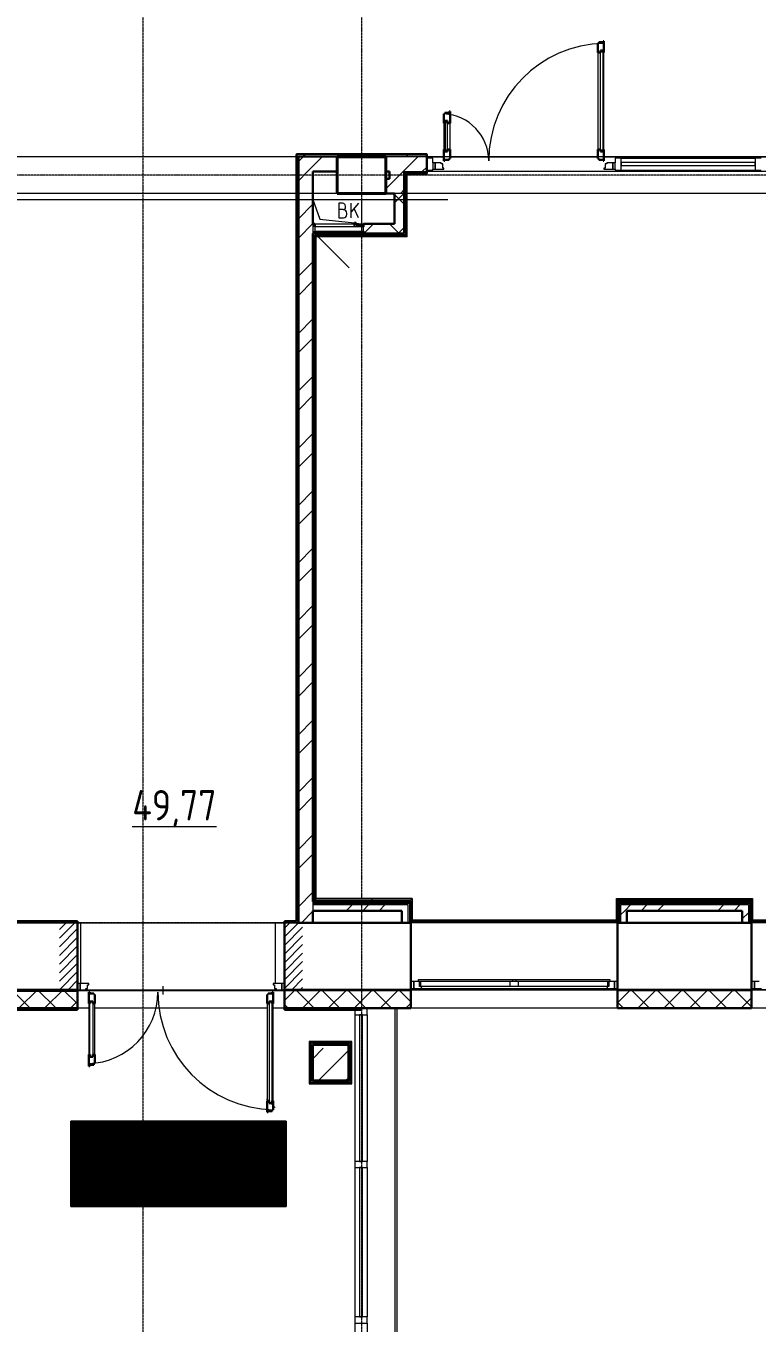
# Model space of a CAD drawing. Header units: millimetres. Extents: x -215207 to 92095, y -30385 to 123050.
# Drawn here: x -172845 to -166833, y -18851 to -8182 of the extents above; entities that cross this region are included whole.
import ezdxf

# ---------------------------------------------------------------- set-up
doc = ezdxf.new("R2010")
doc.units = ezdxf.units.MM
for name, pattern in [('ADSK_Линия сетки', [25, 20, -2.5, 0, -2.5]), ('ADSK_Невидимые', [5, 3, -2]), ('ADSK_Сверху', [4.5, 3, -1.5]), ('ADSK_Штриховая_ш2 п1_5', [4.5, 3, -1.5]), ('ADSK_Штриховая_ш3 п1_5', [4.5, 3, -1.5])]:
    doc.linetypes.add(name, pattern=pattern)
for name, color, linetype, lineweight in [('_ Окна', 7, 'Continuous', 9), ('Витраж', 7, 'Continuous', 9), ('Двери', 7, 'Continuous', 9), ('Лестницы', 7, 'Continuous', 9), ('Линии', 7, 'Continuous', 9), ('Марки помещений', 7, 'Continuous', 20), ('Несущие колонны', 7, 'Continuous', 20), ('Обобщенные модели', 7, 'Continuous', 20), ('Оборудование', 7, 'Continuous', 20), ('Ограждение', 7, 'Continuous', 9), ('Окна', 7, 'Continuous', 9), ('Оси', 7, 'Continuous', 9), ('Панели витража', 7, 'Continuous', 9), ('Перекрытие', 7, 'Continuous', 20), ('Стены внутренние', 7, 'Continuous', 20), ('Стены наружные', 7, 'Continuous', 20), ('Стены штриховка', 7, 'Continuous', 9)]:
    doc.layers.add(name, color=color, linetype=linetype, lineweight=lineweight)
doc.layers.add('Двери открывание', color=7, linetype='Continuous', lineweight=9, true_color=0xc0c0c0)
doc.styles.add('GOST Common_3', font='GOST_Common.ttf', dxfattribs={"width": 0.9, "height": 2.5})

# ---------------------------------------------------------------- blocks, each defined once
blk = doc.blocks.new('1 этаж 21082025')
at = {"lineweight": 18}
for p, q in [((29450, -41050), (29507, -41211)), ((29450, -41050), (29850, -41050)), ((29850, -41050), (29850, -41250)), ((29694, -41081), (29664, -41081)), ((29664, -41081), (29664, -41201)), ((29698, -41134), (29664, -41134)), ((29718, -41114), (29718, -41104)), ((29728, -41174), (29728, -41164)), ((29824, -41081), (29764, -41152)), ((29764, -41201), (29764, -41081)), ((29824, -41201), (29788, -41124)), ((29507, -41211), (29792, -41243)), ((29664, -41201), (29701, -41201)), ((29805, -41245), (29850, -41250))]:
    blk.add_line(p, q, dxfattribs=at)
for centre, radius, start, end in [((29694, -41104), 23.3, 0, 90), ((29698, -41114), 20, 270, 0), ((29698, -41164), 30, 0, 90), ((29701, -41174), 26.7, 270, 0)]:
    blk.add_arc(centre, radius, start, end, dxfattribs=at)
at = {"layer": '_ Окна'}
for p, q in [((30280, -47482), (30255, -47482)), ((30255, -47540), (30280, -47540)), ((30280, -47540), (30280, -47482)), ((31955, -47482), (31930, -47482)), ((31930, -47482), (31930, -47540)), ((31930, -47540), (31955, -47540)), ((33080, -47482), (33055, -47482)), ((33055, -47540), (33080, -47540)), ((33080, -47540), (33080, -47482))]:
    blk.add_line(p, q, dxfattribs=at)
at = {"layer": '_ Окна', "lineweight": 18}
for p, q in [((30318, -47482), (30280, -47482)), ((30280, -47482), (30280, -47540)), ((30280, -47540), (30339, -47540)), ((30326, -47523), (30326, -47482)), ((30338, -47523), (30326, -47523)), ((30339, -47540), (30344, -47523)), ((31866, -47523), (31871, -47540)), ((31871, -47540), (31930, -47540)), ((31884, -47523), (31872, -47523)), ((31884, -47482), (31884, -47523)), ((31930, -47482), (31892, -47482)), ((31930, -47540), (31930, -47482)), ((33118, -47482), (33080, -47482)), ((33080, -47482), (33080, -47540)), ((33080, -47540), (33139, -47540))]:
    blk.add_line(p, q, dxfattribs=at)
at = {"layer": 'Витраж', "lineweight": 18, "extrusion": (0, 0, -1)}
for p, q in [((30435, -40710), (30385, -40710)), ((30385, -40710), (30385, -40810)), ((30435, -40750), (30435, -40710)), ((31985, -40710), (31935, -40710)), ((31935, -40710), (31935, -40750)), ((31985, -40810), (31985, -40710)), ((33135, -40710), (33085, -40710)), ((33085, -40710), (33085, -40810)), ((30385, -40810), (30435, -40810)), ((30435, -40810), (30435, -40800)), ((31935, -40800), (31935, -40810)), ((31935, -40810), (31985, -40810)), ((33085, -40810), (33135, -40810)), ((29895, -47707), (29795, -47707)), ((29795, -47707), (29795, -47757)), ((29795, -47757), (29895, -47757)), ((29895, -47757), (29895, -47707)), ((29895, -48962), (29795, -48962)), ((29795, -48962), (29795, -49012)), ((29895, -49012), (29895, -48962)), ((29795, -49012), (29895, -49012)), ((29895, -50242), (29795, -50242)), ((29795, -50242), (29795, -50292)), ((29895, -50292), (29895, -50242)), ((29795, -50292), (29895, -50292))]:
    blk.add_line(p, q, dxfattribs=at)
at = {"layer": 'Витраж'}
for p, q in [((31985, -40710), (33085, -40710)), ((31985, -40810), (33085, -40810)), ((29795, -47757), (29795, -48962)), ((29895, -47757), (29895, -48962)), ((29795, -49012), (29795, -50242)), ((29895, -49012), (29895, -50242)), ((29795, -50292), (29795, -51450)), ((29895, -50292), (29895, -51497))]:
    blk.add_line(p, q, dxfattribs=at)
at = {"layer": 'Двери', "lineweight": 30}
for p, q in [((31801, -39766), (31793, -39766)), ((31793, -39766), (31793, -39842)), ((31835, -39757), (31801, -39757)), ((31801, -39757), (31801, -39766)), ((31843, -39748), (31835, -39748)), ((31835, -39748), (31835, -39757)), ((31843, -39842), (31843, -39748)), ((31793, -39842), (31813, -39842)), ((31813, -39842), (31813, -39824)), ((31813, -39824), (31834, -39824)), ((31834, -39824), (31834, -39842)), ((31834, -39842), (31843, -39842)), ((30577, -40328), (30569, -40328)), ((30569, -40328), (30569, -40337)), ((30577, -40422), (30577, -40328)), ((30535, -40346), (30527, -40346)), ((30527, -40346), (30527, -40422)), ((30536, -40422), (30527, -40422)), ((30569, -40337), (30535, -40337)), ((30535, -40337), (30535, -40346)), ((30536, -40404), (30536, -40422)), ((30557, -40404), (30536, -40404)), ((30557, -40422), (30557, -40404)), ((30577, -40422), (30557, -40422)), ((30527, -40638), (30527, -40732)), ((30536, -40638), (30527, -40638)), ((30536, -40656), (30536, -40638)), ((30557, -40638), (30557, -40656)), ((30577, -40638), (30557, -40638)), ((30577, -40714), (30577, -40638)), ((31793, -40638), (31793, -40714)), ((31793, -40638), (31813, -40638)), ((31813, -40638), (31813, -40656)), ((31834, -40638), (31843, -40638)), ((31834, -40656), (31834, -40638)), ((31843, -40732), (31843, -40638)), ((30527, -40732), (30535, -40732)), ((30535, -40732), (30535, -40723)), ((30535, -40723), (30569, -40723)), ((30557, -40656), (30536, -40656)), ((30569, -40723), (30569, -40714)), ((30569, -40714), (30577, -40714)), ((31793, -40714), (31801, -40714)), ((31801, -40714), (31801, -40723)), ((31801, -40723), (31835, -40723)), ((31813, -40656), (31834, -40656)), ((31835, -40723), (31835, -40732)), ((31835, -40732), (31843, -40732)), ((27616, -47570), (27607, -47570)), ((27607, -47570), (27607, -47664)), ((27616, -47580), (27616, -47570)), ((27648, -47580), (27616, -47580)), ((27648, -47590), (27648, -47580)), ((29082, -47580), (29082, -47590)), ((29114, -47580), (29082, -47580)), ((29123, -47570), (29114, -47570)), ((29114, -47570), (29114, -47580)), ((29123, -47664), (29123, -47570)), ((27616, -47664), (27607, -47664)), ((27616, -47646), (27616, -47664)), ((27640, -47646), (27616, -47646)), ((27640, -47664), (27640, -47646)), ((27657, -47664), (27640, -47664)), ((27657, -47590), (27648, -47590)), ((27657, -47664), (27657, -47590)), ((29082, -47590), (29073, -47590)), ((29073, -47590), (29073, -47664)), ((29073, -47664), (29090, -47664)), ((29090, -47664), (29090, -47646)), ((29090, -47646), (29114, -47646)), ((29114, -47646), (29114, -47664)), ((29114, -47664), (29123, -47664)), ((27607, -48084), (27607, -48178)), ((27616, -48084), (27607, -48084)), ((27616, -48102), (27616, -48084)), ((27640, -48102), (27616, -48102)), ((27640, -48084), (27640, -48102)), ((27657, -48084), (27640, -48084)), ((27657, -48158), (27657, -48084)), ((27607, -48178), (27616, -48178)), ((27616, -48178), (27616, -48168)), ((27616, -48168), (27648, -48168)), ((27648, -48168), (27648, -48158)), ((27648, -48158), (27657, -48158)), ((29073, -48464), (29073, -48558)), ((29073, -48464), (29090, -48464)), ((29090, -48464), (29090, -48482)), ((29090, -48482), (29114, -48482)), ((29114, -48464), (29123, -48464)), ((29114, -48482), (29114, -48464)), ((29114, -48548), (29114, -48538)), ((29114, -48538), (29123, -48538)), ((29123, -48538), (29123, -48464)), ((29073, -48558), (29082, -48558)), ((29082, -48558), (29082, -48548)), ((29082, -48548), (29114, -48548))]:
    blk.add_line(p, q, dxfattribs=at)
at = {"layer": 'Двери'}
for p, q in [((31793, -39842), (31793, -40638)), ((31813, -40656), (31813, -39824)), ((31813, -39824), (31834, -39824)), ((31834, -39824), (31834, -40656)), ((31843, -40638), (31843, -39842)), ((30527, -40422), (30527, -40638)), ((30536, -40404), (30536, -40656)), ((30557, -40404), (30536, -40404)), ((30557, -40656), (30557, -40404)), ((30577, -40638), (30577, -40422)), ((30435, -40750), (30435, -40800)), ((30455, -40750), (30435, -40750)), ((30455, -40800), (30455, -40750)), ((30504, -40750), (30455, -40750)), ((30455, -40750), (30455, -40800)), ((30504, -40758), (30504, -40750)), ((30536, -40656), (30557, -40656)), ((31834, -40656), (31813, -40656)), ((31866, -40750), (31866, -40758)), ((31915, -40750), (31866, -40750)), ((31935, -40750), (31915, -40750)), ((31915, -40750), (31915, -40800)), ((31915, -40800), (31915, -40750)), ((31935, -40800), (31935, -40750)), ((30435, -40800), (30455, -40800)), ((30455, -40800), (30527, -40800)), ((30518, -40758), (30504, -40758)), ((30518, -40792), (30518, -40758)), ((30527, -40792), (30518, -40792)), ((30527, -40800), (30527, -40792)), ((31852, -40792), (31843, -40792)), ((31843, -40792), (31843, -40800)), ((31843, -40800), (31915, -40800)), ((31866, -40758), (31852, -40758)), ((31852, -40758), (31852, -40792)), ((31915, -40800), (31935, -40800)), ((27515, -47500), (27515, -47550)), ((27535, -47500), (27515, -47500)), ((27515, -47550), (27535, -47550)), ((27535, -47550), (27535, -47500)), ((27607, -47500), (27535, -47500)), ((27535, -47500), (27535, -47550)), ((27535, -47550), (27582, -47550)), ((27582, -47550), (27582, -47541)), ((27582, -47541), (27597, -47541)), ((27597, -47541), (27597, -47509)), ((27597, -47509), (27607, -47509)), ((27607, -47509), (27607, -47500)), ((29195, -47500), (29123, -47500)), ((29123, -47500), (29123, -47509)), ((29123, -47509), (29133, -47509)), ((29133, -47509), (29133, -47541)), ((29133, -47541), (29148, -47541)), ((29148, -47541), (29148, -47550)), ((29148, -47550), (29195, -47550)), ((29215, -47500), (29195, -47500)), ((29195, -47500), (29195, -47550)), ((29195, -47550), (29195, -47500)), ((29195, -47550), (29215, -47550)), ((29215, -47550), (29215, -47500)), ((27607, -47664), (27607, -48084)), ((27616, -47646), (27640, -47646)), ((27616, -48102), (27616, -47646)), ((27640, -47646), (27640, -48102)), ((27657, -48084), (27657, -47664)), ((29073, -47664), (29073, -48464)), ((29090, -47646), (29090, -48482)), ((29114, -47646), (29090, -47646)), ((29114, -48482), (29114, -47646)), ((29123, -48464), (29123, -47664)), ((27640, -48102), (27616, -48102)), ((29090, -48482), (29114, -48482))]:
    blk.add_line(p, q, dxfattribs=at)
at = {"layer": 'Двери', "linetype": 'Continuous', "lineweight": 18}
for p, q in [((27492, -47000), (27365, -47127)), ((27421, -47000), (27365, -47056)), ((27515, -47048), (27365, -47198)), ((29331, -47000), (29215, -47116)), ((29260, -47000), (29215, -47045)), ((29365, -47036), (29215, -47186)), ((27515, -47119), (27365, -47269)), ((29365, -47107), (29215, -47257)), ((27515, -47189), (27365, -47339)), ((27515, -47260), (27365, -47410)), ((29365, -47178), (29215, -47328)), ((29365, -47249), (29215, -47399)), ((27515, -47331), (27365, -47481)), ((29365, -47319), (29215, -47469)), ((27515, -47401), (27366, -47550)), ((27515, -47472), (27437, -47550)), ((29365, -47390), (29215, -47540)), ((29365, -47461), (29276, -47550)), ((27515, -47543), (27508, -47550)), ((29365, -47531), (29346, -47550))]:
    blk.add_line(p, q, dxfattribs=at)
at = {"layer": 'Двери', "linetype": 'ADSK_Штриховая_ш2 п1_5'}
for p, q in [((27515, -47000), (27365, -47000)), ((27515, -47550), (27515, -47000)), ((29365, -47000), (29215, -47000)), ((29215, -47000), (29215, -47550)), ((27365, -47550), (27515, -47550)), ((29215, -47550), (29365, -47550))]:
    blk.add_line(p, q, dxfattribs=at)
at = {"layer": 'Двери открывание'}
for centre, radius, start, end in [((31861, -40732), 966, 91.0677, 180), ((30509, -40732), 386, 0, 87.3272), ((27587, -47570), 588, 271.9492, 0), ((29143, -47570), 968, 180, 268.8161)]:
    blk.add_arc(centre, radius, start, end, dxfattribs=at)
at = {"layer": 'Лестницы'}
for p, q in [((29895, -47702), (29895, -47707)), ((30125, -51270), (30125, -47702))]:
    blk.add_line(p, q, dxfattribs=at)
at = {"layer": 'Линии', "linetype": 'ADSK_Сверху'}
for p, q in [((43405, -40700), (10195, -40700)), ((43405, -41000), (10195, -41000))]:
    blk.add_line(p, q, dxfattribs=at)
at = {"layer": 'Линии', "linetype": 'ADSK_Штриховая_ш3 п1_5'}
blk.add_line((18000, -41050), (30560, -41050), dxfattribs=at)
at = {"layer": 'Линии'}
blk.add_line((28217, -47590), (28217, -47520), dxfattribs=at)
at = {"layer": 'Линии', "linetype": 'ADSK_Невидимые'}
blk.add_line((29138, -48518), (29067, -48447), dxfattribs=at)
at = {"layer": 'Несущие колонны', "lineweight": 40}
for p, q in [((29650, -40700), (30050, -40700)), ((29650, -41000), (29650, -40700)), ((30050, -40700), (29650, -40700)), ((30050, -40700), (30050, -41000)), ((29650, -40820), (29650, -41000)), ((30050, -41000), (30050, -40820)), ((30050, -41000), (29650, -41000)), ((29650, -41000), (30050, -41000)), ((29445, -48300), (29445, -48000)), ((29445, -48000), (29745, -48000)), ((29745, -48000), (29445, -48000)), ((29445, -48000), (29445, -48300)), ((29745, -48000), (29745, -48300)), ((29745, -48300), (29745, -48000)), ((29745, -48300), (29445, -48300)), ((29445, -48300), (29745, -48300))]:
    blk.add_line(p, q, dxfattribs=at)
at = {"layer": 'Несущие колонны'}
for p, q in [((29650, -40700), (29650, -40820)), ((30050, -40820), (30050, -40700))]:
    blk.add_line(p, q, dxfattribs=at)
at = {"layer": 'Несущие колонны', "linetype": 'Continuous', "lineweight": 9}
for p, q in [((29445, -48122), (29535, -48032)), ((29492, -48300), (29745, -48047)), ((29716, -48300), (29745, -48271))]:
    blk.add_line(p, q, dxfattribs=at)
at = {"layer": 'Обобщенные модели', "lineweight": 9}
for p, q in [((27462, -48632), (27460, -48632)), ((27460, -48632), (27460, -49332)), ((29230, -48632), (27460, -48632)), ((27460, -48632), (27460, -48634)), ((27460, -48634), (29230, -48634)), ((29230, -48645), (27460, -48645)), ((27460, -48645), (27460, -48647)), ((27460, -48647), (29230, -48647)), ((27462, -49332), (27462, -48632)), ((27496, -48632), (27495, -48632)), ((27495, -48632), (27495, -49332)), ((27496, -49332), (27496, -48632)), ((27531, -48632), (27529, -48632)), ((27529, -48632), (27529, -49332)), ((27531, -49332), (27531, -48632)), ((27566, -48632), (27564, -48632)), ((27564, -48632), (27564, -49332)), ((27566, -49332), (27566, -48632)), ((27600, -48632), (27599, -48632)), ((27599, -48632), (27599, -49332)), ((27600, -49332), (27600, -48632)), ((27635, -48632), (27633, -48632)), ((27633, -48632), (27633, -49332)), ((27635, -49332), (27635, -48632)), ((27670, -48632), (27668, -48632)), ((27668, -48632), (27668, -49332)), ((27670, -49332), (27670, -48632)), ((27704, -48632), (27703, -48632)), ((27703, -48632), (27703, -49332)), ((27704, -49332), (27704, -48632)), ((27739, -48632), (27737, -48632)), ((27737, -48632), (27737, -49332)), ((27739, -49332), (27739, -48632)), ((27774, -48632), (27772, -48632)), ((27772, -48632), (27772, -49332)), ((27774, -49332), (27774, -48632)), ((27808, -48632), (27807, -48632)), ((27807, -48632), (27807, -49332)), ((27808, -49332), (27808, -48632)), ((27843, -48632), (27841, -48632)), ((27841, -48632), (27841, -49332)), ((27843, -49332), (27843, -48632)), ((27878, -48632), (27876, -48632)), ((27876, -48632), (27876, -49332)), ((27878, -49332), (27878, -48632)), ((27912, -48632), (27911, -48632)), ((27911, -48632), (27911, -49332)), ((27912, -49332), (27912, -48632)), ((27947, -48632), (27945, -48632)), ((27945, -48632), (27945, -49332)), ((27947, -49332), (27947, -48632)), ((27982, -48632), (27980, -48632)), ((27980, -48632), (27980, -49332)), ((27982, -49332), (27982, -48632)), ((28016, -48632), (28015, -48632)), ((28015, -48632), (28015, -49332)), ((28016, -49332), (28016, -48632)), ((28051, -48632), (28049, -48632)), ((28049, -48632), (28049, -49332)), ((28051, -49332), (28051, -48632)), ((28086, -48632), (28084, -48632)), ((28084, -48632), (28084, -49332)), ((28086, -49332), (28086, -48632)), ((28120, -48632), (28119, -48632)), ((28119, -48632), (28119, -49332)), ((28120, -49332), (28120, -48632)), ((28155, -48632), (28153, -48632)), ((28153, -48632), (28153, -49332)), ((28155, -49332), (28155, -48632)), ((28190, -48632), (28188, -48632)), ((28188, -48632), (28188, -49332)), ((28190, -49332), (28190, -48632)), ((28224, -48632), (28223, -48632)), ((28223, -48632), (28223, -49332)), ((28224, -49332), (28224, -48632)), ((28259, -48632), (28257, -48632)), ((28257, -48632), (28257, -49332)), ((28259, -49332), (28259, -48632)), ((28294, -48632), (28292, -48632)), ((28292, -48632), (28292, -49332)), ((28294, -49332), (28294, -48632)), ((28329, -48632), (28327, -48632)), ((28327, -48632), (28327, -49332)), ((28329, -49332), (28329, -48632)), ((28363, -48632), (28362, -48632)), ((28362, -48632), (28362, -49332)), ((28363, -49332), (28363, -48632)), ((28398, -48632), (28396, -48632)), ((28396, -48632), (28396, -49332)), ((28398, -49332), (28398, -48632)), ((28433, -48632), (28431, -48632)), ((28431, -48632), (28431, -49332)), ((28433, -49332), (28433, -48632)), ((28467, -48632), (28466, -48632)), ((28466, -48632), (28466, -49332)), ((28467, -49332), (28467, -48632)), ((28502, -48632), (28500, -48632)), ((28500, -48632), (28500, -49332)), ((28502, -49332), (28502, -48632)), ((28537, -48632), (28535, -48632)), ((28535, -48632), (28535, -49332)), ((28537, -49332), (28537, -48632)), ((28571, -48632), (28570, -48632)), ((28570, -48632), (28570, -49332)), ((28571, -49332), (28571, -48632)), ((28606, -48632), (28604, -48632)), ((28604, -48632), (28604, -49332)), ((28606, -49332), (28606, -48632)), ((28641, -48632), (28639, -48632)), ((28639, -48632), (28639, -49332)), ((28641, -49332), (28641, -48632)), ((28675, -48632), (28674, -48632)), ((28674, -48632), (28674, -49332)), ((28675, -49332), (28675, -48632)), ((28710, -48632), (28708, -48632)), ((28708, -48632), (28708, -49332)), ((28710, -49332), (28710, -48632)), ((28745, -48632), (28743, -48632)), ((28743, -48632), (28743, -49332)), ((28745, -49332), (28745, -48632)), ((28779, -48632), (28778, -48632)), ((28778, -48632), (28778, -49332)), ((28779, -49332), (28779, -48632)), ((28814, -48632), (28812, -48632)), ((28812, -48632), (28812, -49332)), ((28814, -49332), (28814, -48632)), ((28849, -48632), (28847, -48632)), ((28847, -48632), (28847, -49332)), ((28849, -49332), (28849, -48632)), ((28883, -48632), (28882, -48632)), ((28882, -48632), (28882, -49332)), ((28883, -49332), (28883, -48632)), ((28918, -48632), (28916, -48632)), ((28916, -48632), (28916, -49332)), ((28918, -49332), (28918, -48632)), ((28953, -48632), (28951, -48632)), ((28951, -48632), (28951, -49332)), ((28953, -49332), (28953, -48632)), ((28987, -48632), (28986, -48632)), ((28986, -48632), (28986, -49332)), ((28987, -49332), (28987, -48632)), ((29022, -48632), (29020, -48632)), ((29020, -48632), (29020, -49332)), ((29022, -49332), (29022, -48632)), ((29057, -48632), (29055, -48632)), ((29055, -48632), (29055, -49332)), ((29057, -49332), (29057, -48632)), ((29091, -48632), (29090, -48632)), ((29090, -48632), (29090, -49332)), ((29091, -49332), (29091, -48632)), ((29126, -48632), (29124, -48632)), ((29124, -48632), (29124, -49332)), ((29126, -49332), (29126, -48632)), ((29161, -48632), (29159, -48632)), ((29159, -48632), (29159, -49332)), ((29161, -49332), (29161, -48632)), ((29195, -48632), (29194, -48632)), ((29194, -48632), (29194, -49332)), ((29195, -49332), (29195, -48632)), ((29230, -48632), (29228, -48632)), ((29228, -48632), (29228, -49332)), ((29230, -49332), (29230, -48632)), ((29230, -48634), (29230, -48632)), ((29230, -48647), (29230, -48645)), ((29230, -48658), (27460, -48658)), ((27460, -48658), (27460, -48660)), ((27460, -48660), (29230, -48660)), ((29230, -48671), (27460, -48671)), ((27460, -48671), (27460, -48673)), ((27460, -48673), (29230, -48673)), ((29230, -48684), (27460, -48684)), ((27460, -48684), (27460, -48686)), ((27460, -48686), (29230, -48686)), ((29230, -48697), (27460, -48697)), ((27460, -48697), (27460, -48699)), ((27460, -48699), (29230, -48699)), ((29230, -48710), (27460, -48710)), ((27460, -48710), (27460, -48711)), ((27460, -48711), (29230, -48711)), ((29230, -48722), (27460, -48722)), ((27460, -48722), (27460, -48724)), ((27460, -48724), (29230, -48724)), ((29230, -48735), (27460, -48735)), ((27460, -48735), (27460, -48737)), ((27460, -48737), (29230, -48737)), ((29230, -48748), (27460, -48748)), ((27460, -48748), (27460, -48750)), ((27460, -48750), (29230, -48750)), ((29230, -48660), (29230, -48658)), ((29230, -48673), (29230, -48671)), ((29230, -48686), (29230, -48684)), ((29230, -48699), (29230, -48697)), ((29230, -48711), (29230, -48710)), ((29230, -48724), (29230, -48722)), ((29230, -48737), (29230, -48735)), ((29230, -48750), (29230, -48748)), ((29230, -48761), (27460, -48761)), ((27460, -48761), (27460, -48763)), ((27460, -48763), (29230, -48763)), ((29230, -48774), (27460, -48774)), ((27460, -48774), (27460, -48776)), ((27460, -48776), (29230, -48776)), ((29230, -48787), (27460, -48787)), ((27460, -48787), (27460, -48789)), ((27460, -48789), (29230, -48789)), ((29230, -48800), (27460, -48800)), ((27460, -48800), (27460, -48802)), ((27460, -48802), (29230, -48802)), ((29230, -48813), (27460, -48813)), ((27460, -48813), (27460, -48815)), ((27460, -48815), (29230, -48815)), ((29230, -48826), (27460, -48826)), ((27460, -48826), (27460, -48828)), ((27460, -48828), (29230, -48828)), ((29230, -48839), (27460, -48839)), ((27460, -48839), (27460, -48841)), ((27460, -48841), (29230, -48841)), ((29230, -48852), (27460, -48852)), ((27460, -48852), (27460, -48854)), ((27460, -48854), (29230, -48854)), ((29230, -48763), (29230, -48761)), ((29230, -48776), (29230, -48774)), ((29230, -48789), (29230, -48787)), ((29230, -48802), (29230, -48800)), ((29230, -48815), (29230, -48813)), ((29230, -48828), (29230, -48826)), ((29230, -48841), (29230, -48839)), ((29230, -48854), (29230, -48852)), ((29230, -48865), (27460, -48865)), ((27460, -48865), (27460, -48867)), ((27460, -48867), (29230, -48867)), ((29230, -48878), (27460, -48878)), ((27460, -48878), (27460, -48880)), ((27460, -48880), (29230, -48880)), ((29230, -48891), (27460, -48891)), ((27460, -48891), (27460, -48892)), ((27460, -48892), (29230, -48892)), ((29230, -48903), (27460, -48903)), ((27460, -48903), (27460, -48905)), ((27460, -48905), (29230, -48905)), ((29230, -48916), (27460, -48916)), ((27460, -48916), (27460, -48918)), ((27460, -48918), (29230, -48918)), ((29230, -48929), (27460, -48929)), ((27460, -48929), (27460, -48931)), ((27460, -48931), (29230, -48931)), ((29230, -48942), (27460, -48942)), ((27460, -48942), (27460, -48944)), ((27460, -48944), (29230, -48944)), ((29230, -48955), (27460, -48955)), ((27460, -48955), (27460, -48957)), ((27460, -48957), (29230, -48957)), ((29230, -48968), (27460, -48968)), ((27460, -48968), (27460, -48970)), ((27460, -48970), (29230, -48970)), ((29230, -48867), (29230, -48865)), ((29230, -48880), (29230, -48878)), ((29230, -48892), (29230, -48891)), ((29230, -48905), (29230, -48903)), ((29230, -48918), (29230, -48916)), ((29230, -48931), (29230, -48929)), ((29230, -48944), (29230, -48942)), ((29230, -48957), (29230, -48955)), ((29230, -48970), (29230, -48968)), ((29230, -48981), (27460, -48981)), ((27460, -48981), (27460, -48983)), ((27460, -48983), (29230, -48983)), ((29230, -48994), (27460, -48994)), ((27460, -48994), (27460, -48996)), ((27460, -48996), (29230, -48996)), ((29230, -49007), (27460, -49007)), ((27460, -49007), (27460, -49009)), ((27460, -49009), (29230, -49009)), ((29230, -49020), (27460, -49020)), ((27460, -49020), (27460, -49022)), ((27460, -49022), (29230, -49022)), ((29230, -49033), (27460, -49033)), ((27460, -49033), (27460, -49035)), ((27460, -49035), (29230, -49035)), ((29230, -49046), (27460, -49046)), ((27460, -49046), (27460, -49048)), ((27460, -49048), (29230, -49048)), ((29230, -49059), (27460, -49059)), ((27460, -49059), (27460, -49061)), ((27460, -49061), (29230, -49061)), ((29230, -49072), (27460, -49072)), ((27460, -49072), (27460, -49073)), ((27460, -49073), (29230, -49073)), ((29230, -48983), (29230, -48981)), ((29230, -48996), (29230, -48994)), ((29230, -49009), (29230, -49007)), ((29230, -49022), (29230, -49020)), ((29230, -49035), (29230, -49033)), ((29230, -49048), (29230, -49046)), ((29230, -49061), (29230, -49059)), ((29230, -49073), (29230, -49072)), ((29230, -49084), (27460, -49084)), ((27460, -49084), (27460, -49086)), ((27460, -49086), (29230, -49086)), ((29230, -49097), (27460, -49097)), ((27460, -49097), (27460, -49099)), ((27460, -49099), (29230, -49099)), ((29230, -49110), (27460, -49110)), ((27460, -49110), (27460, -49112)), ((27460, -49112), (29230, -49112)), ((29230, -49123), (27460, -49123)), ((27460, -49123), (27460, -49125)), ((27460, -49125), (29230, -49125)), ((29230, -49136), (27460, -49136)), ((27460, -49136), (27460, -49138)), ((27460, -49138), (29230, -49138)), ((29230, -49149), (27460, -49149)), ((27460, -49149), (27460, -49151)), ((27460, -49151), (29230, -49151)), ((29230, -49162), (27460, -49162)), ((27460, -49162), (27460, -49164)), ((27460, -49164), (29230, -49164)), ((29230, -49175), (27460, -49175)), ((27460, -49175), (27460, -49177)), ((27460, -49177), (29230, -49177)), ((29230, -49086), (29230, -49084)), ((29230, -49099), (29230, -49097)), ((29230, -49112), (29230, -49110)), ((29230, -49125), (29230, -49123)), ((29230, -49138), (29230, -49136)), ((29230, -49151), (29230, -49149)), ((29230, -49164), (29230, -49162)), ((29230, -49177), (29230, -49175)), ((29230, -49188), (27460, -49188)), ((27460, -49188), (27460, -49190)), ((27460, -49190), (29230, -49190)), ((29230, -49201), (27460, -49201)), ((27460, -49201), (27460, -49203)), ((27460, -49203), (29230, -49203)), ((29230, -49214), (27460, -49214)), ((27460, -49214), (27460, -49216)), ((27460, -49216), (29230, -49216)), ((29230, -49227), (27460, -49227)), ((27460, -49227), (27460, -49229)), ((27460, -49229), (29230, -49229)), ((29230, -49240), (27460, -49240)), ((27460, -49240), (27460, -49242)), ((27460, -49242), (29230, -49242)), ((29230, -49253), (27460, -49253)), ((27460, -49253), (27460, -49254)), ((27460, -49254), (29230, -49254)), ((29230, -49265), (27460, -49265)), ((27460, -49265), (27460, -49267)), ((27460, -49267), (29230, -49267)), ((29230, -49278), (27460, -49278)), ((27460, -49278), (27460, -49280)), ((27460, -49280), (29230, -49280)), ((29230, -49190), (29230, -49188)), ((29230, -49203), (29230, -49201)), ((29230, -49216), (29230, -49214)), ((29230, -49229), (29230, -49227)), ((29230, -49242), (29230, -49240)), ((29230, -49254), (29230, -49253)), ((29230, -49267), (29230, -49265)), ((29230, -49280), (29230, -49278)), ((29230, -49291), (27460, -49291)), ((27460, -49291), (27460, -49293)), ((27460, -49293), (29230, -49293)), ((29230, -49304), (27460, -49304)), ((27460, -49304), (27460, -49306)), ((27460, -49306), (29230, -49306)), ((29230, -49317), (27460, -49317)), ((27460, -49317), (27460, -49319)), ((27460, -49319), (29230, -49319)), ((29230, -49330), (27460, -49330)), ((27460, -49330), (27460, -49332)), ((27460, -49332), (29230, -49332)), ((27460, -49332), (27462, -49332)), ((27495, -49332), (27496, -49332)), ((27529, -49332), (27531, -49332)), ((27564, -49332), (27566, -49332)), ((27599, -49332), (27600, -49332)), ((27633, -49332), (27635, -49332)), ((27668, -49332), (27670, -49332)), ((27703, -49332), (27704, -49332)), ((27737, -49332), (27739, -49332)), ((27772, -49332), (27774, -49332)), ((27807, -49332), (27808, -49332)), ((27841, -49332), (27843, -49332)), ((27876, -49332), (27878, -49332)), ((27911, -49332), (27912, -49332)), ((27945, -49332), (27947, -49332)), ((27980, -49332), (27982, -49332)), ((28015, -49332), (28016, -49332)), ((28049, -49332), (28051, -49332)), ((28084, -49332), (28086, -49332)), ((28119, -49332), (28120, -49332)), ((28153, -49332), (28155, -49332)), ((28188, -49332), (28190, -49332)), ((28223, -49332), (28224, -49332)), ((28257, -49332), (28259, -49332)), ((28292, -49332), (28294, -49332)), ((28327, -49332), (28329, -49332)), ((28362, -49332), (28363, -49332)), ((28396, -49332), (28398, -49332)), ((28431, -49332), (28433, -49332)), ((28466, -49332), (28467, -49332)), ((28500, -49332), (28502, -49332)), ((28535, -49332), (28537, -49332)), ((28570, -49332), (28571, -49332)), ((28604, -49332), (28606, -49332)), ((28639, -49332), (28641, -49332)), ((28674, -49332), (28675, -49332)), ((28708, -49332), (28710, -49332)), ((28743, -49332), (28745, -49332)), ((28778, -49332), (28779, -49332)), ((28812, -49332), (28814, -49332)), ((28847, -49332), (28849, -49332)), ((28882, -49332), (28883, -49332)), ((28916, -49332), (28918, -49332)), ((28951, -49332), (28953, -49332)), ((28986, -49332), (28987, -49332)), ((29020, -49332), (29022, -49332)), ((29055, -49332), (29057, -49332)), ((29090, -49332), (29091, -49332)), ((29124, -49332), (29126, -49332)), ((29159, -49332), (29161, -49332)), ((29194, -49332), (29195, -49332)), ((29228, -49332), (29230, -49332)), ((29230, -49293), (29230, -49291)), ((29230, -49306), (29230, -49304)), ((29230, -49319), (29230, -49317)), ((29230, -49332), (29230, -49330))]:
    blk.add_line(p, q, dxfattribs=at)
at = {"layer": 'Оборудование'}
for p, q in [((29465, -41275), (29465, -41311)), ((29865, -41275), (29465, -41275)), ((29794, -41260), (29785, -41260)), ((29785, -41260), (29785, -41265)), ((29785, -41265), (29794, -41265)), ((29789, -41259), (29789, -41275)), ((29808, -41259), (29789, -41259)), ((29792, -41257), (29790, -41259)), ((29792, -41240), (29792, -41257)), ((29805, -41240), (29792, -41240)), ((29805, -41257), (29792, -41257)), ((29849, -41260), (29803, -41260)), ((29803, -41265), (29849, -41265)), ((29805, -41257), (29805, -41240)), ((29807, -41259), (29805, -41257)), ((29808, -41275), (29808, -41259)), ((29849, -41265), (29849, -41260)), ((29865, -41311), (29865, -41275)), ((29465, -41330), (29748, -41613)), ((29466, -41312), (29864, -41312)), ((29472, -41312), (29472, -41322)), ((29473, -41323), (29857, -41323)), ((29484, -41325), (29484, -41330)), ((29484, -41330), (29846, -41330)), ((29769, -41330), (29769, -41332)), ((29769, -41332), (29773, -41332)), ((29833, -41332), (29773, -41332)), ((29833, -41332), (29837, -41332)), ((29837, -41332), (29837, -41330)), ((29846, -41330), (29846, -41325)), ((29858, -41322), (29858, -41312))]:
    blk.add_line(p, q, dxfattribs=at)
for points, knots in [([(29465, -41311), (29465, -41311), (29465, -41312), (29465, -41312), (29465, -41312), (29465, -41312), (29466, -41312), (29466, -41312), (29466, -41312), (29466, -41312)], [-1, -1, -1, -1, -0.833333, -0.666667, -0.5, -0.333333, -0.25, -0.166667, 0, 0, 0, 0]), ([(29472, -41322), (29472, -41322), (29472, -41322), (29472, -41323), (29472, -41323), (29472, -41323), (29472, -41323), (29473, -41323), (29473, -41323), (29473, -41323), (29473, -41323)], [-1, -1, -1, -1, -0.833333, -0.666667, -0.541667, -0.416667, -0.333333, -0.25, -0.166667, 0, 0, 0, 0]), ([(29482, -41323), (29483, -41323), (29483, -41323), (29483, -41323), (29483, -41323), (29483, -41323), (29484, -41323), (29484, -41324), (29484, -41324), (29484, -41324), (29484, -41324), (29484, -41324), (29484, -41325)], [-1, -1, -1, -1, -0.833333, -0.75, -0.666667, -0.583333, -0.5, -0.416667, -0.333333, -0.25, -0.166667, 0, 0, 0, 0]), ([(29846, -41325), (29846, -41324), (29846, -41324), (29846, -41324), (29846, -41324), (29846, -41324), (29846, -41323), (29847, -41323), (29847, -41323), (29847, -41323), (29847, -41323), (29847, -41323), (29848, -41323)], [0, 0, 0, 0, 0.166667, 0.25, 0.333333, 0.416667, 0.5, 0.583333, 0.666667, 0.75, 0.833333, 1, 1, 1, 1]), ([(29857, -41323), (29857, -41323), (29857, -41323), (29857, -41323), (29858, -41323), (29858, -41323), (29858, -41323), (29858, -41323), (29858, -41322), (29858, -41322), (29858, -41322)], [0, 0, 0, 0, 0.166667, 0.25, 0.333333, 0.416667, 0.541667, 0.666667, 0.833333, 1, 1, 1, 1]), ([(29864, -41312), (29864, -41312), (29864, -41312), (29864, -41312), (29865, -41312), (29865, -41312), (29865, -41312), (29865, -41312), (29865, -41311), (29865, -41311)], [0, 0, 0, 0, 0.166667, 0.25, 0.333333, 0.5, 0.666667, 0.833333, 1, 1, 1, 1])]:
    blk.add_open_spline(points, degree=3, knots=knots, dxfattribs=at)
at = {"layer": 'Ограждение'}
for p, q in [((29315, -40680), (29315, -40675)), ((30385, -40675), (29315, -40675)), ((30385, -40675), (30385, -40680)), ((30215, -40835), (30225, -40845)), ((30225, -40845), (30385, -40845)), ((30225, -41355), (30225, -40845)), ((30385, -40835), (30385, -40845)), ((29465, -41345), (29475, -41355)), ((29475, -41355), (30225, -41355)), ((29475, -46800), (29475, -41355)), ((30215, -41345), (30225, -41355)), ((29465, -46810), (29475, -46800)), ((29465, -46810), (30255, -46810)), ((30265, -46800), (29475, -46800)), ((30255, -46810), (30265, -46800)), ((30255, -46820), (30255, -46810)), ((30265, -46800), (30265, -46975)), ((31945, -46975), (31945, -46800)), ((31955, -46810), (31945, -46800)), ((31945, -46800), (33065, -46800)), ((31955, -46810), (31955, -46820)), ((33055, -46810), (31955, -46810)), ((33055, -46810), (33065, -46800)), ((33055, -46820), (33055, -46810)), ((33065, -46800), (33065, -46975)), ((30255, -46985), (30265, -46975)), ((30265, -46975), (31945, -46975)), ((31955, -46985), (31945, -46975)), ((33055, -46985), (33065, -46975)), ((33065, -46975), (34745, -46975)), ((29420, -47975), (29420, -48325)), ((29770, -47975), (29420, -47975)), ((29430, -47985), (29420, -47975)), ((29770, -47975), (29760, -47985)), ((29770, -48325), (29770, -47975)), ((29420, -48325), (29430, -48315)), ((29420, -48325), (29770, -48325)), ((29770, -48325), (29760, -48315))]:
    blk.add_line(p, q, dxfattribs=at)
at = {"layer": 'Ограждение', "linetype": 'Continuous'}
for p, q in [((29336, -40680), (29336, -40675)), ((29936, -40680), (29936, -40675)), ((30215, -41160), (30225, -41160)), ((29936, -41355), (29936, -41345)), ((29465, -41760), (29475, -41760)), ((29465, -42360), (29475, -42360)), ((29465, -42960), (29475, -42960)), ((29465, -43560), (29475, -43560)), ((29465, -44160), (29475, -44160)), ((29465, -44760), (29475, -44760)), ((29465, -45360), (29475, -45360)), ((29465, -45960), (29475, -45960)), ((29465, -46560), (29475, -46560)), ((29936, -46810), (29936, -46800)), ((32336, -46810), (32336, -46800)), ((32936, -46810), (32936, -46800)), ((30536, -46985), (30536, -46975)), ((31136, -46985), (31136, -46975)), ((31736, -46985), (31736, -46975))]:
    blk.add_line(p, q, dxfattribs=at)
at = {"layer": 'Окна'}
for p, q in [((30318, -47465), (31090, -47465)), ((30318, -47482), (30318, -47465)), ((31090, -47465), (31120, -47465)), ((31090, -47465), (31090, -47482)), ((31120, -47465), (31892, -47465)), ((31120, -47482), (31120, -47465)), ((31892, -47465), (31892, -47482)), ((31090, -47482), (30318, -47482)), ((30338, -47523), (30338, -47482)), ((31070, -47523), (30338, -47523)), ((30339, -47540), (31871, -47540)), ((31070, -47482), (31070, -47523)), ((31140, -47523), (31070, -47523)), ((31120, -47482), (31090, -47482)), ((31892, -47482), (31120, -47482)), ((31140, -47523), (31140, -47482)), ((31872, -47523), (31140, -47523)), ((31872, -47482), (31872, -47523))]:
    blk.add_line(p, q, dxfattribs=at)
at = {"layer": 'Оси', "linetype": 'ADSK_Линия сетки'}
for p, q in [((28050, 5351), (28050, -60626)), ((29850, 5351), (29850, -60626)), ((62867, -40850), (-14072, -40850)), ((62867, -47000), (-14072, -47000))]:
    blk.add_line(p, q, dxfattribs=at)
at = {"layer": 'Панели витража', "lineweight": 18}
for p, q in [((33085, -40747), (31985, -40747)), ((31985, -40747), (31985, -40772)), ((33085, -40772), (33085, -40747)), ((31985, -40772), (33085, -40772)), ((29858, -47757), (29833, -47757)), ((29833, -47757), (29833, -48962)), ((29858, -48962), (29858, -47757)), ((29833, -48962), (29858, -48962)), ((29858, -49012), (29833, -49012)), ((29833, -49012), (29833, -50242)), ((29858, -50242), (29858, -49012)), ((29833, -50242), (29858, -50242))]:
    blk.add_line(p, q, dxfattribs=at)
at = {"layer": 'Перекрытие', "color": 49, "true_color": 0x464646}
for p, q in [((29450, -41050), (29850, -41050)), ((29850, -41050), (29850, -41250)), ((27515, -47000), (29215, -47000)), ((29895, -47707), (29895, -47702)), ((27460, -49332), (27460, -48632)), ((27460, -48632), (29230, -48632)), ((29230, -48632), (29230, -49332)), ((29230, -49332), (27460, -49332))]:
    blk.add_line(p, q, dxfattribs=at)
at = {"layer": 'Стены внутренние'}
for p, q in [((27540, -47000), (26320, -47000)), ((27540, -47500), (27540, -47000)), ((29315, -47000), (29140, -47000)), ((29140, -47000), (29140, -47500)), ((27582, -47550), (29140, -47550)), ((29140, -47541), (29140, -47550)), ((29215, -47550), (29216, -47550)), ((31955, -47550), (30255, -47550)), ((34755, -47550), (33055, -47550)), ((27607, -47702), (27515, -47702)), ((29073, -47702), (27657, -47702)), ((29215, -47702), (29123, -47702)), ((31955, -47702), (30255, -47702)), ((34755, -47702), (33055, -47702))]:
    blk.add_line(p, q, dxfattribs=at)
at = {"layer": 'Стены внутренние', "lineweight": 30}
for p, q in [((27515, -47702), (27515, -47000)), ((29215, -47000), (29215, -47702)), ((30180, -47000), (29315, -47000)), ((30255, -47550), (30255, -47000)), ((31955, -47000), (31955, -47550)), ((32980, -47000), (32030, -47000)), ((33055, -47550), (33055, -47000)), ((27515, -47550), (26375, -47550)), ((29216, -47550), (30255, -47550)), ((29216, -47560), (29216, -47550)), ((30255, -47702), (30255, -47560)), ((31955, -47550), (33055, -47550)), ((31955, -47560), (31955, -47702)), ((33055, -47702), (33055, -47560)), ((26375, -47702), (27515, -47702)), ((29845, -47702), (30255, -47702)), ((31955, -47702), (33055, -47702))]:
    blk.add_line(p, q, dxfattribs=at)
at = {"layer": 'Стены внутренние', "linetype": 'Continuous', "lineweight": 9}
for p, q in [((27123, -47700), (26973, -47550)), ((27034, -47700), (27184, -47550)), ((27335, -47700), (27185, -47550)), ((27246, -47700), (27396, -47550)), ((27513, -47666), (27397, -47550)), ((29216, -47639), (29295, -47560)), ((29457, -47700), (29317, -47560)), ((29367, -47700), (29507, -47560)), ((29669, -47700), (29529, -47560)), ((29579, -47700), (29719, -47560)), ((29881, -47700), (29741, -47560)), ((29791, -47700), (29931, -47560)), ((30093, -47700), (29953, -47560)), ((30004, -47700), (30144, -47560)), ((30253, -47648), (30165, -47560)), ((31957, -47656), (32053, -47560)), ((32214, -47700), (32074, -47560)), ((32125, -47700), (32265, -47560)), ((32426, -47700), (32286, -47560)), ((32337, -47700), (32477, -47560)), ((32639, -47700), (32499, -47560)), ((32549, -47700), (32689, -47560)), ((32851, -47700), (32711, -47560)), ((32761, -47700), (32901, -47560)), ((33055, -47692), (32923, -47560)), ((27458, -47700), (27513, -47645)), ((29244, -47700), (29216, -47672)), ((30216, -47700), (30253, -47663)), ((31955, -47588), (31957, -47588)), ((31957, -47602), (31955, -47606)), ((32002, -47700), (31957, -47655)), ((32973, -47700), (33055, -47618)), ((29672, -47700), (29670, -47702)), ((29906, -47700), (29905, -47702)), ((32722, -47700), (32721, -47702)), ((32977, -47702), (32976, -47700))]:
    blk.add_line(p, q, dxfattribs=at)
at = {"layer": 'Стены наружные', "lineweight": 30}
for p, q in [((29315, -40680), (29315, -46985)), ((30385, -40680), (29315, -40680)), ((29330, -47000), (29330, -40700)), ((29650, -40700), (30050, -40700)), ((30385, -40835), (30385, -40680)), ((29450, -40820), (29650, -40820)), ((29450, -41250), (29450, -40820)), ((30050, -40820), (30080, -40820)), ((30080, -40820), (30080, -40880)), ((30200, -41330), (30200, -40820)), ((30215, -40835), (30385, -40835)), ((30215, -41345), (30215, -40835)), ((30080, -40880), (30050, -40880)), ((30050, -40880), (30050, -41000)), ((30050, -41000), (30120, -41000)), ((30120, -41000), (30120, -41250)), ((29465, -41250), (29450, -41250)), ((29465, -41275), (29465, -41250)), ((30120, -41250), (29865, -41250)), ((29865, -41250), (29865, -41275)), ((29450, -46825), (29450, -41330)), ((29484, -41330), (29450, -41330)), ((29465, -41330), (29465, -41312)), ((29465, -46820), (29465, -41345)), ((29465, -41345), (30215, -41345)), ((30200, -41330), (29846, -41330)), ((29865, -41312), (29865, -41330)), ((30255, -46825), (29450, -46825)), ((30255, -46820), (29465, -46820)), ((30255, -47000), (30255, -46820)), ((31955, -46820), (31955, -47000)), ((33055, -46820), (31955, -46820)), ((33055, -46825), (31955, -46825)), ((33055, -47000), (33055, -46820)), ((29450, -47000), (29450, -46900)), ((29450, -46900), (30180, -46900)), ((30180, -46900), (30180, -47000)), ((32030, -46900), (32980, -46900)), ((32030, -47000), (32030, -46900)), ((32980, -46900), (32980, -47000)), ((27515, -46985), (26375, -46985)), ((27515, -47000), (27515, -46985)), ((29315, -46985), (29215, -46985)), ((29215, -46985), (29215, -47000)), ((29315, -47000), (29330, -47000)), ((29330, -47000), (29450, -47000)), ((30180, -47000), (30255, -47000)), ((31955, -47000), (32030, -47000)), ((32980, -47000), (33055, -47000)), ((27515, -47550), (26375, -47550)), ((26376, -47560), (27515, -47560)), ((30255, -47550), (29215, -47550)), ((29215, -47560), (29216, -47560)), ((30255, -47560), (30255, -47550)), ((33055, -47550), (31955, -47550)), ((31955, -47550), (31955, -47560)), ((33055, -47560), (33055, -47550)), ((26375, -47717), (27515, -47717)), ((27515, -47717), (27515, -47702)), ((29215, -47702), (29215, -47717)), ((29215, -47717), (29845, -47717)), ((29845, -47702), (29216, -47702)), ((29845, -47717), (29845, -47702)), ((29760, -47985), (29430, -47985)), ((29430, -47985), (29430, -48315)), ((29760, -48315), (29760, -47985)), ((29430, -48315), (29760, -48315))]:
    blk.add_line(p, q, dxfattribs=at)
at = {"layer": 'Стены наружные', "linetype": 'Continuous', "lineweight": 9}
for p, q in [((29315, -40681), (29316, -40680)), ((29315, -40752), (29330, -40737)), ((29330, -40739), (29369, -40700)), ((29367, -40700), (29382, -40685)), ((29382, -40685), (29387, -40680)), ((29406, -40820), (29526, -40700)), ((29453, -40685), (29458, -40680)), ((29523, -40685), (29528, -40680)), ((29594, -40685), (29599, -40680)), ((29665, -40685), (29670, -40680)), ((29735, -40685), (29740, -40680)), ((29791, -40700), (29806, -40685)), ((29806, -40685), (29811, -40680)), ((29877, -40685), (29882, -40680)), ((29947, -40685), (29952, -40680)), ((30018, -40685), (30023, -40680)), ((30089, -40685), (30094, -40680)), ((30160, -40685), (30165, -40680)), ((30192, -40820), (30312, -40700)), ((30215, -40700), (30230, -40685)), ((30230, -40685), (30235, -40680)), ((30301, -40685), (30306, -40680)), ((30372, -40685), (30377, -40680)), ((29330, -40896), (29406, -40820)), ((30132, -40880), (30192, -40820)), ((30349, -40820), (30385, -40784)), ((30050, -40962), (30132, -40880)), ((30120, -41078), (30198, -41000)), ((30200, -41089), (30120, -41009)), ((30169, -41000), (30200, -40969)), ((29315, -41176), (29330, -41161)), ((29330, -41210), (29450, -41090)), ((29330, -41368), (29450, -41248)), ((29868, -41330), (29948, -41250)), ((30158, -41330), (30078, -41250)), ((30151, -41330), (30200, -41281)), ((29875, -41330), (29865, -41320)), ((29936, -41345), (29936, -41330)), ((29315, -41600), (29330, -41585)), ((29330, -41682), (29450, -41562)), ((29330, -41839), (29450, -41719)), ((29315, -42025), (29330, -42010)), ((29330, -42153), (29450, -42033)), ((29330, -42310), (29450, -42190)), ((29315, -42449), (29330, -42434)), ((29330, -42625), (29450, -42505)), ((29330, -42782), (29450, -42662)), ((29315, -42873), (29330, -42858)), ((29330, -43096), (29450, -42976)), ((29330, -43253), (29450, -43133)), ((29315, -43297), (29330, -43282)), ((29330, -43568), (29450, -43448)), ((29330, -43725), (29450, -43605)), ((29315, -43722), (29330, -43707)), ((29330, -44039), (29450, -43919)), ((29315, -44146), (29330, -44131)), ((29330, -44196), (29450, -44076)), ((29330, -44511), (29450, -44391)), ((29315, -44570), (29330, -44555)), ((29330, -44668), (29450, -44548)), ((29330, -44982), (29450, -44862)), ((29315, -44994), (29330, -44979)), ((29330, -45139), (29450, -45019)), ((29330, -45454), (29450, -45334)), ((29315, -45419), (29330, -45404)), ((29330, -45611), (29450, -45491)), ((29315, -45843), (29330, -45828)), ((29330, -45925), (29450, -45805)), ((29330, -46082), (29450, -45962)), ((29315, -46267), (29330, -46252)), ((29330, -46396), (29450, -46276)), ((29330, -46554), (29450, -46434)), ((29315, -46692), (29330, -46677)), ((29330, -46868), (29450, -46748)), ((29593, -46837), (29606, -46825)), ((29606, -46825), (29611, -46820)), ((29805, -46837), (29818, -46825)), ((30018, -46837), (30030, -46825)), ((30030, -46825), (30035, -46820)), ((30230, -46837), (30242, -46825)), ((32139, -46837), (32151, -46825)), ((32151, -46825), (32156, -46820)), ((32351, -46837), (32363, -46825)), ((32563, -46837), (32576, -46825)), ((32576, -46825), (32581, -46820)), ((32775, -46837), (32788, -46825)), ((32987, -46837), (33000, -46825)), ((33000, -46825), (33005, -46820)), ((29355, -47000), (29450, -46905)), ((29581, -46850), (29593, -46837)), ((29724, -46900), (29774, -46850)), ((29793, -46850), (29805, -46837)), ((29859, -46900), (29909, -46850)), ((29994, -46900), (30044, -46850)), ((30005, -46850), (30018, -46837)), ((30217, -46850), (30230, -46837)), ((31980, -46934), (32014, -46900)), ((32014, -46900), (32064, -46850)), ((32126, -46850), (32139, -46837)), ((32149, -46900), (32199, -46850)), ((32284, -46900), (32334, -46850)), ((32338, -46850), (32351, -46837)), ((32551, -46850), (32563, -46837)), ((32763, -46850), (32775, -46837)), ((32778, -46900), (32828, -46850)), ((32913, -46900), (32963, -46850)), ((32975, -46850), (32987, -46837)), ((32980, -46967), (33030, -46917)), ((27309, -47000), (27324, -46985)), ((31976, -47000), (31980, -46996)), ((33037, -47000), (33043, -46995)), ((33043, -46995), (33055, -46982)), ((27441, -47717), (27456, -47702)), ((29562, -47717), (29577, -47702)), ((29704, -48000), (29719, -47985)), ((29430, -48274), (29445, -48259))]:
    blk.add_line(p, q, dxfattribs=at)
at = {"layer": 'Стены наружные'}
for p, q in [((29650, -40820), (29650, -40700)), ((30050, -40700), (30050, -40820)), ((30385, -40700), (30527, -40700)), ((30577, -40700), (31793, -40700)), ((31843, -40700), (35435, -40700)), ((35425, -40820), (30385, -40820)), ((29465, -41250), (29792, -41250)), ((29805, -41250), (29865, -41250)), ((26375, -47000), (27515, -47000)), ((30255, -46985), (31955, -46985)), ((31955, -47000), (30255, -47000)), ((33055, -46985), (34755, -46985)), ((34755, -47000), (33055, -47000)), ((29215, -47560), (27515, -47560)), ((27582, -47550), (29148, -47550)), ((30255, -47550), (31955, -47550)), ((33055, -47550), (34755, -47550)), ((30125, -51270), (30125, -47702)), ((30140, -47702), (30140, -51270))]:
    blk.add_line(p, q, dxfattribs=at)
at = {"layer": 'Стены штриховка'}
for p, q in [((30385, -40685), (29315, -40685)), ((29315, -40700), (29650, -40700)), ((30385, -40700), (30050, -40700)), ((30200, -40820), (30385, -40820)), ((30215, -40835), (30200, -40835)), ((30200, -41000), (30120, -41000)), ((29450, -41250), (29450, -41330)), ((29450, -46825), (29450, -46900)), ((29465, -46820), (29465, -46825)), ((29450, -46837), (30243, -46837)), ((29450, -46850), (30230, -46850)), ((30230, -46850), (30230, -47000)), ((30243, -46837), (30243, -47000)), ((31968, -46837), (33043, -46837)), ((31968, -46837), (31968, -47000)), ((31980, -46850), (33030, -46850)), ((31980, -46850), (31980, -47000)), ((33030, -46850), (33030, -47000)), ((33043, -46837), (33043, -47000)), ((29215, -47000), (29315, -47000)), ((27513, -47700), (27513, -47550)), ((29216, -47700), (29216, -47560)), ((30255, -47560), (29216, -47560)), ((30253, -47560), (30253, -47700)), ((33055, -47560), (31955, -47560)), ((31957, -47700), (31957, -47560)), ((26376, -47700), (27513, -47700)), ((29215, -47702), (29216, -47702)), ((30253, -47700), (29216, -47700)), ((33055, -47700), (31957, -47700))]:
    blk.add_line(p, q, dxfattribs=at)
at = {"layer": 'Марки помещений', "style": 'GOST Common_3', "width": 0.9}
blk.add_text('%%U49,77', height=250, dxfattribs=at).set_placement((27964, -46158))

msp = doc.modelspace()

# ---------------------------------------------------------------- block references
msp.add_blockref('1 этаж 21082025', (-199934.8, 31441.4))

doc.saveas('drawing.dxf')
